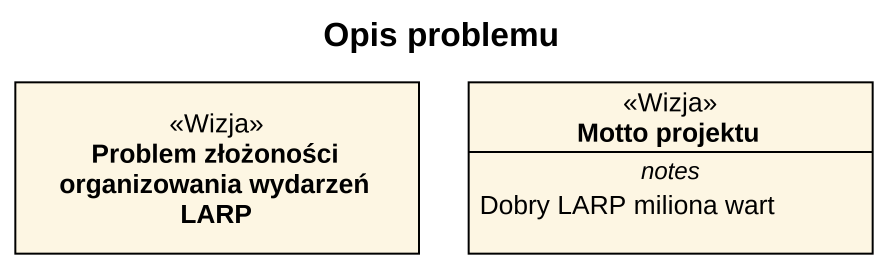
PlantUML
@startuml
title Opis problemu
hide circle
hide empty members
class "Problem złożoności organizowania wydarzeń LARP" as Problem_złożoności <<Wizja>>
class "Motto projektu" as Motto_projektu <<Wizja>> {
  -- notes --
  Dobry LARP miliona wart
}
@enduml
